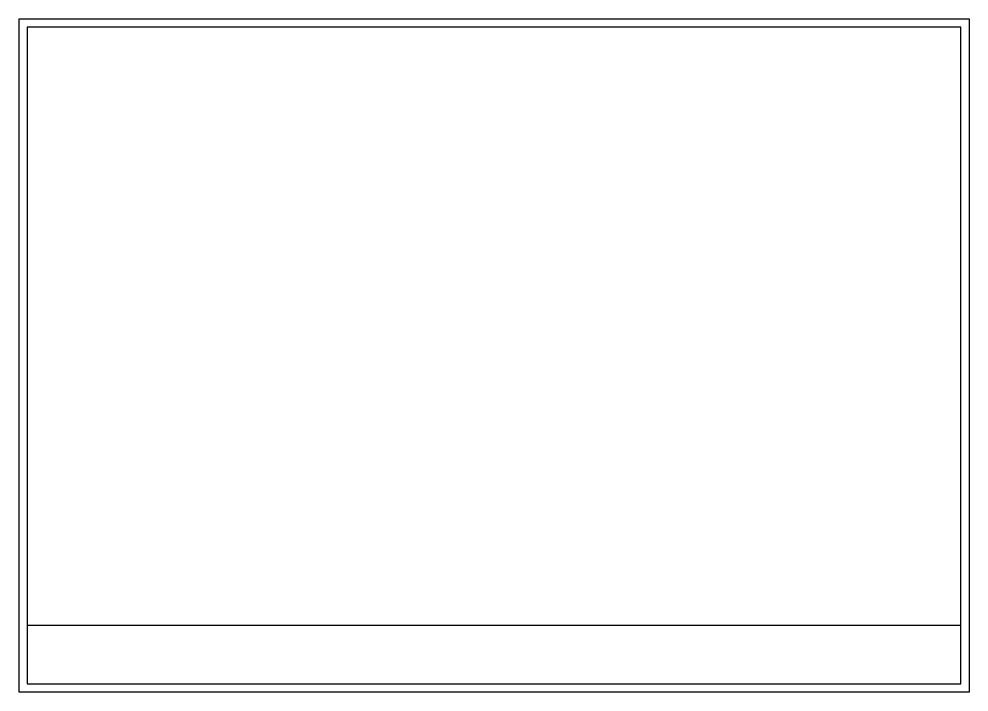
# Model space of a CAD drawing. Extents: x -7 to 793, y -7 to 560.
import ezdxf

# ---------------------------------------------------------------- set-up
doc = ezdxf.new("R2010")
doc.units = 0
doc.layers.get('0').update_dxf_attribs({"linetype": 'CONTINUOUS'})
doc.layers.add('CONST', color=7, linetype='CONTINUOUS')

msp = doc.modelspace()

# ---------------------------------------------------------------- linework, layer by layer
at = {"color": 8}
msp.add_line((786, 49), (0, 49), dxfattribs=at)
msp.add_lwpolyline([(0, 0), (786, 0), (786, 553), (0, 553)], close=True, dxfattribs=at)
at = {"layer": 'CONST', "color": 8}
for p, q in [((-7, 560), (793, 560)), ((-7, -7), (-7, 560)), ((793, 560), (793, -7)), ((793, -7), (-7, -7))]:
    msp.add_line(p, q, dxfattribs=at)

doc.saveas('drawing.dxf')
